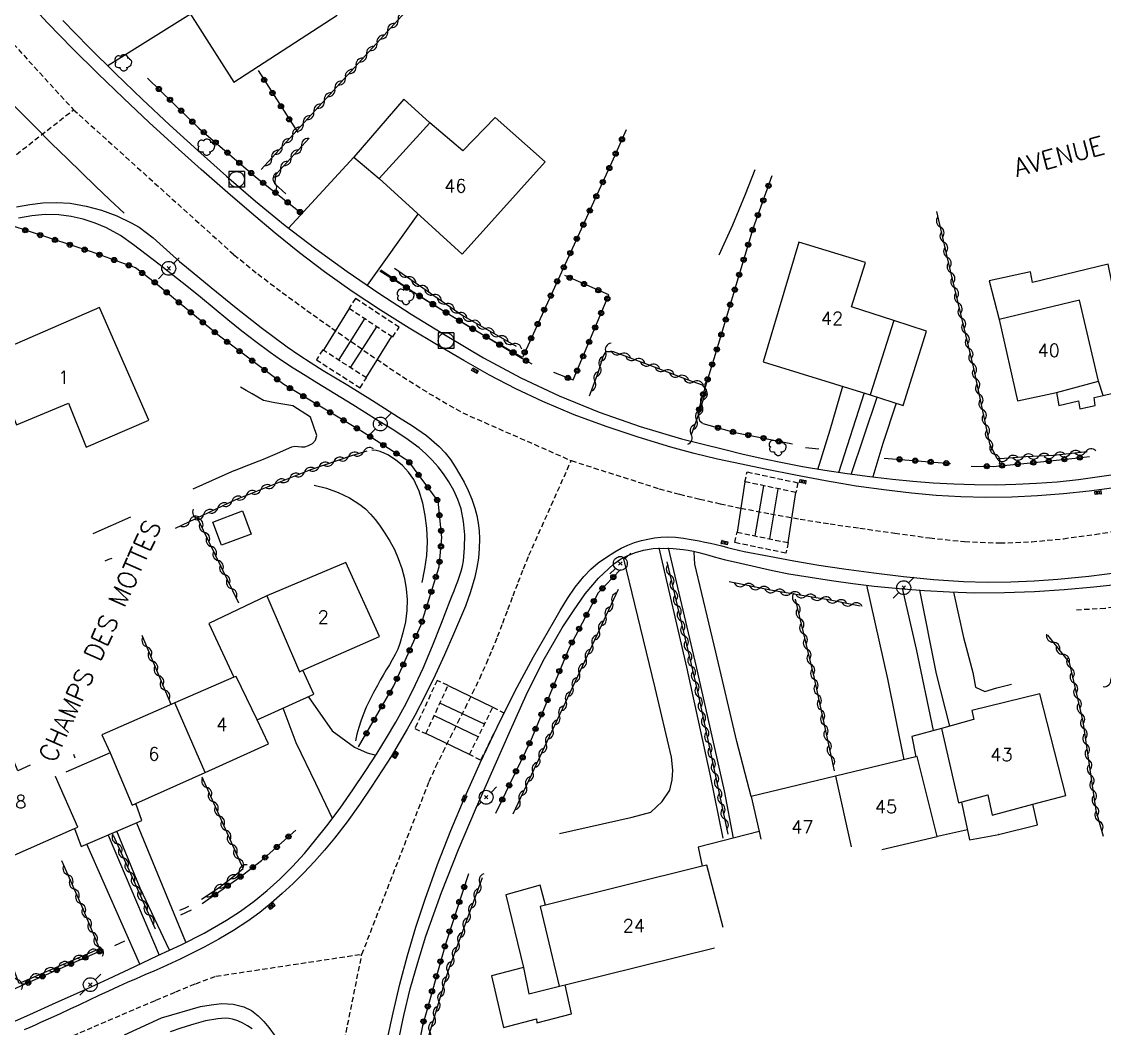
# Model space of a CAD drawing. Header units: millimetres. Extents: x 157000 to 158001, y 157000 to 158002.
# Drawn here: x 157446.1 to 157550.1, y 157728.3 to 157825 of the extents above; entities that cross this region are included whole.
import ezdxf
from ezdxf.enums import TextEntityAlignment as Align

# ---------------------------------------------------------------- set-up
doc = ezdxf.new("R2010")
doc.units = ezdxf.units.MM
doc.linetypes.add('DASHED', pattern=[0.75, 0.5, -0.25])
doc.layers.get('0').update_dxf_attribs({"linetype": 'CONTINUOUS'})
for name, color, linetype in [('W0001', 6, 'DASHED'), ('W0004', 5, 'CONTINUOUS'), ('W0014', 7, 'CONTINUOUS'), ('W0016', 2, 'CONTINUOUS'), ('W0017', 7, 'CONTINUOUS'), ('W0101', 7, 'CONTINUOUS'), ('W0104', 1, 'CONTINUOUS'), ('W0112', 1, 'DASHED'), ('W0211', 2, 'CONTINUOUS'), ('W0300', 7, 'CONTINUOUS'), ('W0310', 3, 'CONTINUOUS'), ('W0323', 7, 'CONTINUOUS'), ('W0401', 7, 'CONTINUOUS'), ('W0420', 7, 'CONTINUOUS'), ('W0473', 7, 'CONTINUOUS'), ('W0989', 7, 'CONTINUOUS'), ('W0991', 7, 'CONTINUOUS'), ('W1102', 7, 'CONTINUOUS')]:
    doc.layers.add(name, color=color, linetype=linetype)
doc.styles.get("Standard").update_dxf_attribs({"font": 'romans.shx', "width": 0.85})

# ---------------------------------------------------------------- blocks, each defined once
blk = doc.blocks.new('T300')
for p, q in [((-0.8, 0.51), (-0.86, 0.34)), ((-0.86, 0.34), (-0.86, 0.17)), ((-0.86, 0.17), (-0.74, 0.06)), ((-0.69, 0.63), (-0.8, 0.51)), ((-0.8, -0.06), (-0.74, 0.06)), ((-0.74, 0.06), (-0.69, 0.11)), ((-0.57, 0.69), (-0.69, 0.63)), ((-0.46, 0.69), (-0.57, 0.69)), ((-0.29, 0.63), (-0.46, 0.69)), ((-0.29, 0.63), (-0.17, 0.74)), ((-0.23, 0.57), (-0.29, 0.63)), ((-0.17, 0.74), (-0.06, 0.8)), ((-0.06, 0.8), (0.06, 0.8)), ((0.06, 0.8), (0.23, 0.74)), ((0.23, 0.74), (0.34, 0.63)), ((0.34, 0.63), (0.4, 0.51)), ((0.46, 0.46), (0.34, 0.46)), ((0.4, 0.51), (0.4, 0.46)), ((0.57, 0.4), (0.46, 0.46)), ((0.57, 0.4), (0.69, 0.29)), ((0.69, 0.29), (0.74, 0.17)), ((0.74, 0.06), (0.69, -0.17)), ((0.74, 0.17), (0.74, 0.06)), ((-0.8, -0.17), (-0.8, -0.06)), ((-0.8, -0.23), (-0.8, -0.17)), ((-0.74, -0.34), (-0.8, -0.23)), ((-0.69, -0.4), (-0.74, -0.34)), ((-0.51, -0.46), (-0.69, -0.4)), ((-0.4, -0.46), (-0.51, -0.46)), ((-0.4, -0.46), (-0.34, -0.46)), ((-0.34, -0.46), (-0.34, -0.4)), ((-0.34, -0.51), (-0.34, -0.46)), ((-0.29, -0.63), (-0.34, -0.51)), ((-0.17, -0.74), (-0.29, -0.63)), ((-0.06, -0.8), (-0.17, -0.74)), ((0.06, -0.8), (-0.06, -0.8)), ((0.17, -0.74), (0.06, -0.8)), ((0.23, -0.69), (0.17, -0.74)), ((0.29, -0.46), (0.23, -0.46)), ((0.29, -0.63), (0.23, -0.69)), ((0.46, -0.4), (0.29, -0.46)), ((0.34, -0.51), (0.29, -0.63)), ((0.34, -0.51), (0.34, -0.46)), ((0.57, -0.34), (0.46, -0.4)), ((0.63, -0.29), (0.57, -0.34)), ((0.69, -0.17), (0.63, -0.29))]:
    blk.add_line(p, q)
blk = doc.blocks.new('T473')
for p, q in [((-0.166667, 0.166667), (0.166667, -0.166667)), ((-0.166667, -0.166667), (0.166667, 0.166667)), ((0.500001, 0.500001), (1.000002, 1.000002)), ((-1.000002, -1.000002), (-0.500001, -0.500001))]:
    blk.add_line(p, q)
blk.add_ellipse((0, 0), major_axis=(0.471405, 0.471405), ratio=1, start_param=5.4977871438, end_param=11.780972451)
blk = doc.blocks.new('T401')
for p, q in [((-0.3, 0.3), (0, 0.3)), ((-0.3, -0.25), (-0.3, 0.3)), ((-0.3, 0.15), (0, 0.15)), ((-0.3, 0), (0, 0)), ((0, 0.3), (0, -0.25)), ((-0.3, -0.15), (0, -0.15)), ((-0.3, -0.25), (-0.3, -0.3)), ((-0.3, -0.3), (0, -0.3)), ((0, -0.3), (0, -0.25))]:
    blk.add_line(p, q)
blk = doc.blocks.new('T420')
for p, q in [((0.75, 0.75), (-0.75, 0.75)), ((-0.75, 0.75), (-0.75, -0.75)), ((0.75, 0.75), (0.75, -0.75)), ((0.75, -0.75), (-0.75, -0.75))]:
    blk.add_line(p, q)
blk.add_ellipse((0, 0), major_axis=(-0.53, 0.53), ratio=1, start_param=3.926991, end_param=10.210176)
blk = doc.blocks.new('t310o')
at = {"color": 0, "linetype": 'Continuous'}
for centre, start, end in [((-0.5, 0.38), 216.8699, 323.1304), ((0.5, -0.37), 36.8699, 143.1303)]:
    blk.add_arc(centre, 0.625, start, end, dxfattribs=at)
blk = doc.blocks.new('t323o')
at = {"color": 0, "linetype": 'Continuous'}
for radius in [0.25, 0.15]:
    blk.add_circle((0, 0), radius, dxfattribs=at)

msp = doc.modelspace()

# ---------------------------------------------------------------- linework, layer by layer
at = {"layer": 'W0001'}
for points in [[(157415.41, 157868.52), (157419.67, 157860.02), (157420.79, 157857.76), (157421.88, 157855.49), (157423.01, 157853.24), (157424.21, 157851.02), (157425.51, 157848.83), (157426.89, 157846.69), (157428.3, 157844.57), (157429.73, 157842.46), (157431.31, 157840.15), (157432.9, 157837.85), (157434.54, 157835.58), (157436.23, 157833.35), (157437.69, 157831.53), (157439.2, 157829.74), (157440.73, 157827.97), (157442.25, 157826.2), (157451.08, 157816.54)], [(157443.83, 157810.86), (157451.08, 157816.54)], [(157451.08, 157816.54), (157466.49, 157802.61), (157468.78, 157800.77), (157471.12, 157798.99), (157473.49, 157797.26), (157475.89, 157795.56), (157478.96, 157793.42), (157482.05, 157791.31), (157485.21, 157789.29), (157488.46, 157787.42), (157498.88, 157782.83)], [(157478.78, 157735.41), (157485.23, 157752), (157485.89, 157753.43), (157486.58, 157754.85), (157487.28, 157756.26), (157488, 157757.67), (157488.71, 157759.07), (157489.41, 157760.49), (157490.09, 157761.91), (157490.74, 157763.35), (157491.29, 157764.64), (157491.81, 157765.93), (157492.31, 157767.23), (157492.8, 157768.54), (157493.29, 157769.84), (157493.79, 157771.15), (157494.29, 157772.45), (157494.82, 157773.74), (157498.88, 157782.83)], [(157498.88, 157782.83), (157507.33, 157780.13), (157509.27, 157779.61), (157511.23, 157779.13), (157513.19, 157778.68), (157515.15, 157778.27), (157518, 157777.72), (157520.86, 157777.21), (157523.73, 157776.75), (157526.6, 157776.34), (157529.94, 157775.87), (157533.29, 157775.4), (157536.66, 157775.05), (157540.05, 157774.92), (157543.1, 157775.03), (157546.15, 157775.33), (157549.17, 157775.74), (157552.18, 157776.23)], [(157444.65, 157724.79), (157446.37, 157725.54), (157447.71, 157726.12), (157449.05, 157726.7), (157450.39, 157727.29), (157451.73, 157727.88), (157453.06, 157728.46), (157454.41, 157729.04), (157455.75, 157729.62), (157457.1, 157730.19), (157459, 157730.99), (157460.9, 157731.8), (157462.82, 157732.58), (157464.76, 157733.3), (157478.78, 157735.41)], [(157475.92, 157721.28), (157478.78, 157735.41)]]:
    msp.add_lwpolyline(points, dxfattribs=at)
at = {"layer": 'W0004'}
msp.add_lwpolyline([(157455.93, 157806.62), (157454.56, 157807.9), (157453.19, 157809.19), (157451.84, 157810.5), (157450.49, 157811.81), (157448.97, 157813.31), (157447.45, 157814.82), (157445.95, 157816.34), (157444.46, 157817.88), (157443.42, 157818.98), (157442.39, 157820.1), (157441.37, 157821.22), (157440.35, 157822.35), (157440, 157822.75), (157439.64, 157823.16), (157439.29, 157823.58), (157438.94, 157823.99)], dxfattribs=at)
at = {"layer": 'W0014'}
for points in [[(157550.8, 157780.18), (157548.62, 157779.9), (157546.15, 157779.64), (157543.67, 157779.44), (157541.18, 157779.32), (157538.7, 157779.28), (157536.3, 157779.34), (157533.92, 157779.49), (157531.54, 157779.71), (157529.17, 157779.98), (157526.23, 157780.39), (157523.31, 157780.88), (157520.4, 157781.43), (157517.5, 157782.01), (157515.22, 157782.48), (157512.94, 157782.98), (157510.68, 157783.52), (157508.43, 157784.13), (157505.31, 157785.08), (157502.22, 157786.11), (157499.16, 157787.24), (157496.15, 157788.5), (157493.57, 157789.72), (157491.04, 157791.05), (157488.55, 157792.45), (157486.09, 157793.89), (157483.3, 157795.57), (157480.55, 157797.3), (157477.84, 157799.09), (157475.19, 157800.96), (157472.79, 157802.78), (157470.46, 157804.67), (157468.17, 157806.61), (157465.89, 157808.57), (157463.34, 157810.79), (157460.83, 157813.04), (157458.34, 157815.32), (157455.89, 157817.64), (157453.43, 157820.02), (157450.98, 157822.43), (157448.59, 157824.89), (157446.27, 157827.42)], [(157450.06, 157825.13), (157452.55, 157822.55), (157455.1, 157820.02), (157457.69, 157817.54), (157460.31, 157815.09), (157463.02, 157812.61), (157465.76, 157810.15), (157468.55, 157807.75), (157471.42, 157805.43), (157474.35, 157803.18), (157477.35, 157801.01), (157480.4, 157798.92), (157483.5, 157796.91), (157486.96, 157794.78), (157490.46, 157792.72), (157494.04, 157790.78), (157497.72, 157789.05), (157501.57, 157787.49), (157505.49, 157786.11), (157509.48, 157784.92), (157513.51, 157783.92)], [(157445.59, 157807.21), (157446.87, 157807.44), (157448.15, 157807.59), (157449.45, 157807.63), (157450.75, 157807.55), (157452.28, 157807.29), (157453.78, 157806.89), (157455.23, 157806.36), (157456.63, 157805.69), (157457.37, 157805.25), (157458.07, 157804.76), (157458.74, 157804.22), (157459.38, 157803.66), (157460.01, 157803.09), (157460.64, 157802.52), (157461.27, 157801.95), (157461.92, 157801.41), (157464.31, 157799.47), (157466.7, 157797.52), (157469.11, 157795.61), (157471.59, 157793.77), (157472.73, 157792.99), (157473.89, 157792.24), (157475.06, 157791.5), (157476.24, 157790.78), (157477.43, 157790.07), (157478.61, 157789.35), (157479.78, 157788.62), (157480.94, 157787.86), (157482.28, 157787.01), (157483.64, 157786.16), (157484.97, 157785.24), (157486.19, 157784.2), (157486.76, 157783.59), (157487.27, 157782.93), (157487.73, 157782.24), (157488.16, 157781.53), (157488.59, 157780.75), (157488.98, 157779.95), (157489.32, 157779.12), (157489.61, 157778.27), (157489.8, 157777.55), (157489.94, 157776.81), (157490.03, 157776.07), (157490.07, 157775.32), (157490.05, 157774.39), (157489.96, 157773.47), (157489.82, 157772.56), (157489.62, 157771.65), (157489.21, 157770.24), (157488.71, 157768.86), (157488.15, 157767.5), (157487.57, 157766.15), (157486.71, 157764.17), (157485.8, 157762.21), (157484.85, 157760.27), (157483.85, 157758.35), (157483.12, 157757.02), (157482.36, 157755.72), (157481.57, 157754.42), (157480.76, 157753.14), (157479.66, 157751.46), (157478.53, 157749.79), (157477.36, 157748.14), (157476.13, 157746.55), (157475.19, 157745.41), (157474.22, 157744.31), (157473.2, 157743.24), (157472.16, 157742.2), (157471.13, 157741.24), (157470.07, 157740.3), (157468.97, 157739.41), (157467.83, 157738.57), (157466.46, 157737.68), (157465.05, 157736.87), (157463.62, 157736.1), (157462.17, 157735.36), (157461.33, 157734.95), (157460.49, 157734.55), (157459.65, 157734.17), (157458.79, 157733.79), (157457.94, 157733.42), (157457.09, 157733.05), (157456.24, 157732.68), (157455.39, 157732.3), (157454.45, 157731.87), (157453.52, 157731.43), (157452.59, 157731), (157451.66, 157730.56), (157450.73, 157730.12), (157449.8, 157729.69), (157448.86, 157729.26), (157447.92, 157728.84), (157447.4, 157728.6), (157446.88, 157728.38), (157446.35, 157728.15)], [(157444.06, 157728.36), (157446.87, 157729.63), (157449.4, 157730.76), (157451.93, 157731.9), (157454.45, 157733.05), (157456.96, 157734.23), (157459.19, 157735.28), (157461.42, 157736.32), (157463.63, 157737.43), (157465.76, 157738.67), (157467.12, 157739.56), (157468.43, 157740.52), (157469.69, 157741.54), (157470.9, 157742.61), (157472.12, 157743.83), (157473.26, 157745.1), (157474.36, 157746.42), (157475.42, 157747.76), (157476.7, 157749.45), (157477.92, 157751.19), (157479.1, 157752.95), (157480.25, 157754.74), (157481.15, 157756.21), (157482.03, 157757.71), (157482.87, 157759.22), (157483.66, 157760.77), (157484.65, 157762.89), (157485.57, 157765.04), (157486.43, 157767.21), (157487.26, 157769.39), (157487.44, 157769.86), (157487.63, 157770.32), (157487.81, 157770.78), (157487.99, 157771.25), (157488.16, 157771.72), (157488.31, 157772.2), (157488.43, 157772.69), (157488.52, 157773.19), (157488.64, 157774.44), (157488.65, 157775.71), (157488.54, 157776.97), (157488.3, 157778.21), (157488, 157779.11), (157487.6, 157779.97), (157487.13, 157780.78), (157486.61, 157781.56), (157486.09, 157782.24), (157485.52, 157782.88), (157484.9, 157783.48), (157484.26, 157784.05), (157483.01, 157785), (157481.69, 157785.85), (157480.35, 157786.66), (157479.02, 157787.48), (157477.89, 157788.2), (157476.75, 157788.91), (157475.61, 157789.61), (157474.46, 157790.3), (157473.32, 157791.01), (157472.19, 157791.72), (157471.06, 157792.46), (157469.96, 157793.23), (157468.58, 157794.23), (157467.23, 157795.28), (157465.9, 157796.35), (157464.59, 157797.43), (157463.28, 157798.52), (157461.96, 157799.6), (157460.62, 157800.66), (157459.27, 157801.7), (157458.06, 157802.62), (157456.85, 157803.57), (157455.59, 157804.46), (157454.24, 157805.2), (157453.15, 157805.66), (157452.02, 157806.03), (157450.85, 157806.3), (157449.67, 157806.45), (157448.37, 157806.47), (157447.07, 157806.35), (157445.79, 157806.14)], [(157513.51, 157783.92), (157515.39, 157783.46), (157517.28, 157783.04), (157519.18, 157782.64), (157521.08, 157782.28), (157523.23, 157781.92), (157525.39, 157781.59), (157527.56, 157781.3), (157529.73, 157781.05), (157531.69, 157780.86), (157533.65, 157780.7), (157535.62, 157780.59), (157537.59, 157780.53), (157539.58, 157780.52), (157541.57, 157780.56), (157543.56, 157780.66), (157545.55, 157780.8), (157547.59, 157781.02), (157549.62, 157781.29), (157551.65, 157781.6)], [(157481.23, 157727.3), (157481.77, 157729.78), (157482.43, 157732.54), (157483.16, 157735.28), (157483.97, 157738), (157484.85, 157740.7), (157486.04, 157744.02), (157487.32, 157747.31), (157488.68, 157750.57), (157490.12, 157753.79), (157491.76, 157757.23), (157493.47, 157760.64), (157495.27, 157763.99), (157497.17, 157767.3), (157497.83, 157768.44), (157498.51, 157769.58), (157499.25, 157770.68), (157500.09, 157771.71), (157500.76, 157772.39), (157501.48, 157773.01), (157502.25, 157773.57), (157503.05, 157774.08), (157503.66, 157774.42), (157504.3, 157774.71), (157504.95, 157774.95), (157505.62, 157775.16), (157506.23, 157775.3), (157506.86, 157775.41), (157507.49, 157775.48), (157508.12, 157775.5), (157508.89, 157775.47), (157509.65, 157775.38), (157510.41, 157775.25), (157511.16, 157775.12), (157511.71, 157775.01), (157512.25, 157774.89), (157512.79, 157774.77), (157513.33, 157774.63), (157513.87, 157774.49), (157514.41, 157774.36), (157514.95, 157774.23), (157515.49, 157774.11), (157517.88, 157773.64), (157520.27, 157773.2), (157522.67, 157772.79), (157525.07, 157772.43), (157527.93, 157772.04), (157530.79, 157771.69), (157533.66, 157771.41), (157536.55, 157771.23), (157538.81, 157771.17), (157541.08, 157771.19), (157543.34, 157771.28), (157545.6, 157771.44), (157548.6, 157771.74), (157551.59, 157772.12)], [(157482.27, 157726.94), (157482.79, 157729.53), (157483.42, 157732.09), (157484.14, 157734.63), (157484.93, 157737.15), (157486.41, 157741.34), (157488.05, 157745.47), (157489.79, 157749.55), (157491.58, 157753.61), (157493.06, 157756.95), (157494.55, 157760.29), (157496.17, 157763.59), (157498.01, 157766.76), (157499.08, 157768.41), (157500.22, 157770.02), (157501.5, 157771.55), (157502.97, 157772.9), (157503.62, 157773.35), (157504.32, 157773.72), (157505.06, 157774.02), (157505.82, 157774.23), (157506.76, 157774.39), (157507.72, 157774.43), (157508.67, 157774.39), (157509.62, 157774.3), (157510.12, 157774.23), (157510.62, 157774.13), (157511.12, 157774.01), (157511.61, 157773.88), (157512.1, 157773.74), (157512.59, 157773.6), (157513.08, 157773.46), (157513.57, 157773.34), (157515.12, 157772.98), (157516.66, 157772.62), (157518.21, 157772.28), (157519.77, 157771.97), (157521.81, 157771.62), (157523.86, 157771.3), (157525.91, 157771.01), (157527.97, 157770.77), (157530.38, 157770.54), (157532.79, 157770.34), (157535.21, 157770.21), (157537.63, 157770.14), (157540.5, 157770.17), (157543.36, 157770.27), (157546.23, 157770.46), (157549.08, 157770.71), (157551.17, 157770.94)], [(157455.97, 157727.68), (157459.53, 157729.29), (157463.27, 157730.39), (157464.29, 157730.56), (157465.34, 157730.66), (157466.41, 157730.6), (157467.45, 157730.34), (157468.17, 157729.99), (157468.8, 157729.5), (157469.35, 157728.94), (157469.85, 157728.36), (157470.45, 157727.55)], [(157468.23, 157728.23), (157467.8, 157728.53), (157467.34, 157728.8), (157466.86, 157729.02), (157466.36, 157729.18), (157466.01, 157729.24), (157465.65, 157729.26), (157465.3, 157729.25), (157464.95, 157729.21), (157463.77, 157729.01), (157462.62, 157728.69), (157461.49, 157728.33), (157460.37, 157727.94)]]:
    msp.add_lwpolyline(points, dxfattribs=at)
at = {"layer": 'W0016'}
for points in [[(157477.54, 157797.43), (157475.12, 157793.52)], [(157476.6, 157792.54), (157479.08, 157796.53)], [(157480.22, 157795.74), (157477.67, 157791.81)], [(157479.23, 157790.85), (157481.63, 157794.72)], [(157515.56, 157780.8), (157514.8, 157775.96)], [(157516.55, 157775.6), (157517.38, 157780.42)], [(157518.73, 157780.13), (157517.92, 157775.32)], [(157519.71, 157774.95), (157520.46, 157779.77)], [(157487.05, 157761.23), (157491.35, 157759.13)], [(157490.55, 157757.52), (157486.27, 157759.53)], [(157485.71, 157758.33), (157489.96, 157756.31)], [(157489.11, 157754.59), (157484.92, 157756.6)]]:
    msp.add_lwpolyline(points, dxfattribs=at)
at = {"layer": 'W0017'}
for points in [[(157462.32, 157825.73), (157454.38, 157820.76)], [(157478.01, 157811.97), (157471.74, 157805.17)], [(157484.16, 157806.52), (157479.28, 157799.69)], [(157522.55, 157781.99), (157523.76, 157785.8), (157524.96, 157789.97)], [(157527.01, 157789.34), (157524.54, 157781.67)], [(157525.76, 157781.51), (157528.26, 157788.94)], [(157530.08, 157788.35), (157528.81, 157784.48), (157527.83, 157781.26)], [(157507.29, 157774.45), (157509.95, 157762.99), (157512.18, 157752.72), (157513.44, 157746.57)], [(157508.2, 157774.46), (157510.89, 157763.03), (157513.58, 157751.12), (157514.42, 157746.55)], [(157516.16, 157750.55), (157514.79, 157755.86), (157512.78, 157764.43), (157510.75, 157772.89), (157510.69, 157774.04)], [(157497.74, 157747.02), (157504.73, 157748.57), (157506.53, 157749.06), (157507.62, 157750.07), (157508.34, 157751.17), (157508.57, 157752.15), (157508.65, 157753.08), (157508.5, 157754.34), (157506.93, 157761), (157504.98, 157769.03), (157503.94, 157773.4)], [(157530.86, 157754.09), (157529.27, 157761.86), (157527.28, 157770.85)], [(157530.66, 157770.57), (157532, 157764.72), (157533.64, 157756.89)], [(157532.32, 157770.37), (157533.93, 157762.36), (157535.21, 157757.32)], [(157535.58, 157770.2), (157536.54, 157765.83), (157537.43, 157762.46), (157537.71, 157761.08), (157538.61, 157760.66), (157539.74, 157761.01), (157541.15, 157761.34)], [(157473.62, 157760.16), (157475.92, 157756.86), (157478.06, 157755.31), (157479.27, 157754.75), (157480.11, 157754.53)], [(157475.94, 157748.45), (157474.36, 157751.82), (157472.47, 157755.73), (157471.21, 157759.06)], [(157457.13, 157748.04), (157461.85, 157736.6)], [(157460.29, 157735.81), (157457.49, 157741.76), (157455.24, 157747.22)], [(157457.44, 157734.45), (157452.36, 157745.99)], [(157454.4, 157746.86), (157459.29, 157735.33)]]:
    msp.add_lwpolyline(points, dxfattribs=at)
at = {"layer": 'W0101'}
for points in [[(157460.61, 157828.42), (157466.47, 157819.2), (157476.4, 157825.62), (157472.91, 157830.87), (157468.89, 157829.01), (157466.7, 157832.23), (157466.7, 157832.23)], [(157480.42, 157809.92), (157488.41, 157802.66), (157496.36, 157811.54), (157491.58, 157815.8), (157488.47, 157812.58), (157485.31, 157815.27)], [(157480.42, 157809.92), (157485.31, 157815.27)], [(157529.85, 157796.3), (157525.78, 157797.62), (157527.14, 157801.87), (157520.75, 157803.81), (157517.3, 157792.33)], [(157545.49, 157789.39), (157549.51, 157790.46), (157547.7, 157798.25), (157539.97, 157796.38), (157539.97, 157796.38), (157539.97, 157796.38), (157541.75, 157788.59), (157545.49, 157789.39), (157545.48, 157789.39)], [(157529.85, 157796.3), (157527.58, 157789.16)], [(157517.3, 157792.33), (157527.58, 157789.16), (157527.57, 157789.16)], [(157463.71, 157752.88), (157469.79, 157755.61), (157468.72, 157757.92), (157466.71, 157762.09), (157466.48, 157762.04), (157460.82, 157759.56)], [(157460.82, 157759.56), (157453.8, 157756.5), (157454.61, 157754.77), (157454.59, 157754.77), (157454.61, 157754.77), (157456.71, 157749.74), (157457.05, 157749.89), (157463.71, 157752.88)], [(157446.92, 157753.58), (157445.73, 157753.02), (157444.61, 157755.79), (157439.94, 157753.78), (157441.24, 157751), (157441.23, 157751.01), (157443.98, 157744.33), (157451.17, 157747.49), (157451.51, 157747.63), (157449.35, 157752.47)], [(157528.72, 157745.46), (157534.03, 157746.73), (157532.11, 157754.39), (157524.25, 157752.5)], [(157449.34, 157752.46), (157449.35, 157752.47), (157449.34, 157752.49)], [(157524.25, 157752.5), (157516.16, 157750.55), (157516.92, 157747.19), (157517.1, 157746.46)], [(157513.48, 157737.98), (157511.91, 157743.96), (157511.46, 157743.88), (157496.41, 157740.13), (157496.4, 157740.13)], [(157496.41, 157740.13), (157495.9, 157740), (157497.71, 157732.33), (157498.28, 157732.48), (157512.64, 157736.02)]]:
    msp.add_lwpolyline(points, dxfattribs=at)
for points in [[(157453.57, 157797.55), (157442.9, 157792.91), (157445.62, 157786.27), (157450.59, 157788.35), (157452.3, 157784.13), (157458.31, 157786.72)], [(157469.65, 157769.84), (157472.77, 157762.55), (157473.09, 157762.69), (157480.46, 157765.94), (157477.23, 157773.05)], [(157543.88, 157760.41), (157537.36, 157758.83), (157537.53, 157757.96), (157537.52, 157757.96), (157534.45, 157757.11), (157536.07, 157749.94), (157538.89, 157750.71), (157539.3, 157748.77), (157543.22, 157749.82), (157546.37, 157750.65), (157544.59, 157757.66)]]:
    msp.add_lwpolyline(points, close=True, dxfattribs=at)
at = {"layer": 'W0104'}
for points in [[(157485.31, 157815.27), (157482.8, 157817.56), (157478, 157811.98)], [(157478, 157811.98), (157480.42, 157809.92)], [(157545.48, 157789.39), (157545.71, 157788.14), (157547.59, 157788.56), (157547.72, 157787.82), (157549.2, 157788.14), (157549.11, 157788.89), (157549.95, 157789.09), (157552.86, 157789.79), (157550.44, 157801.71), (157543.17, 157799.94), (157542.98, 157800.98), (157539, 157800.11), (157539.97, 157796.38)], [(157527.57, 157789.16), (157530.75, 157788.13), (157532.99, 157795.28), (157529.85, 157796.3)], [(157549.95, 157789.09), (157549.51, 157790.46)], [(157469.65, 157769.84), (157464.09, 157767.19), (157466.48, 157762.04), (157466.48, 157762.04)], [(157474.15, 157760.4), (157473.09, 157762.69)], [(157468.72, 157757.92), (157474.15, 157760.4)], [(157534.45, 157757.11), (157531.58, 157756.33), (157531.98, 157754.36)], [(157454.59, 157754.77), (157450.34, 157752.9)], [(157449.37, 157752.48), (157449.34, 157752.46)], [(157451.17, 157747.49), (157451.83, 157745.76), (157457.64, 157748.25), (157457.05, 157749.89)], [(157536.07, 157749.94), (157536.36, 157750.01), (157537.13, 157746.4), (157539.95, 157746.92), (157539.91, 157746.9), (157543.65, 157747.84), (157543.22, 157749.82)], [(157516.92, 157747.19), (157511.08, 157745.7), (157511.46, 157743.88)], [(157534.05, 157746.74), (157536.92, 157747.38)], [(157496.4, 157740.13), (157495.89, 157742.05), (157492.59, 157741.13), (157494.29, 157734.15), (157491.21, 157733.33), (157492.36, 157728.37), (157495.55, 157729.21), (157495.59, 157728.82), (157498.9, 157729.69), (157498.28, 157732.48)], [(157494.29, 157734.15), (157494.8, 157731.62), (157497.76, 157732.34)]]:
    msp.add_lwpolyline(points, dxfattribs=at)
msp.add_lwpolyline([(157464.47, 157776.93), (157467.3, 157778), (157468.14, 157775.78), (157465.3, 157774.71)], close=True, dxfattribs=at)
at = {"layer": 'W0112'}
for points in [[(157477.54, 157797.48), (157481.73, 157794.71), (157482.35, 157795.64), (157478.15, 157798.41)], [(157474.4, 157792.52), (157478.6, 157789.83), (157479.21, 157790.78), (157475.02, 157793.47)], [(157515.76, 157781.74), (157520.65, 157780.71), (157520.46, 157779.77), (157515.56, 157780.8)], [(157519.5, 157773.94), (157514.6, 157774.95), (157514.8, 157775.96), (157519.71, 157774.95)], [(157486, 157761.71), (157483.86, 157757.09), (157484.92, 157756.6), (157487.05, 157761.23)], [(157489.11, 157754.59), (157491.35, 157759.13), (157492.42, 157758.6), (157490.18, 157754.06)]]:
    msp.add_lwpolyline(points, close=True, dxfattribs=at)
msp.add_lwpolyline([(157587.12, 157766.07), (157589.35, 157767.81), (157590.34, 157769.6), (157590.75, 157771.98), (157590.43, 157773.9), (157589.62, 157775.39), (157587.72, 157777.1), (157585.2, 157778.09), (157582.62, 157777.68), (157580.26, 157776.73), (157567.63, 157772.66), (157557.62, 157769.89), (157550.14, 157768.62), (157547.4, 157768.48)], dxfattribs=at)
at = {"layer": 'W0211'}
msp.add_lwpolyline([(157474.2, 157780.47), (157475.37, 157780.18), (157476.5, 157779.78), (157477.57, 157779.26), (157478.59, 157778.62), (157479.13, 157778.19), (157479.61, 157777.7), (157480.05, 157777.17), (157480.47, 157776.62), (157480.99, 157775.87), (157481.47, 157775.09), (157481.91, 157774.28), (157482.27, 157773.43), (157482.6, 157772.48), (157482.86, 157771.51), (157483.04, 157770.51), (157483.12, 157769.5), (157483.09, 157768.42), (157482.95, 157767.35), (157482.72, 157766.29), (157482.41, 157765.26), (157482.21, 157764.72), (157481.96, 157764.2), (157481.69, 157763.7), (157481.41, 157763.2), (157481.11, 157762.72), (157480.81, 157762.23), (157480.53, 157761.74), (157480.26, 157761.23), (157479.9, 157760.54), (157479.54, 157759.84), (157479.19, 157759.14), (157478.89, 157758.42), (157478.66, 157757.8), (157478.47, 157757.18), (157478.3, 157756.55), (157478.16, 157755.92)], dxfattribs=at)
at = {"layer": 'W0300'}
for points in [[(157516.5, 157810.76), (157515.59, 157808.39), (157514.36, 157805.46), (157513.05, 157802.58)], [(157466.54, 157781.87), (157467.93, 157782.42), (157469.31, 157782.98), (157470.68, 157783.55), (157472.05, 157784.14), (157472.35, 157784.21), (157472.67, 157784.2), (157472.98, 157784.16), (157473.28, 157784.17), (157473.66, 157784.28), (157474.02, 157784.47), (157474.31, 157784.8), (157474.45, 157785.23), (157473.83, 157787.01), (157472.13, 157788.08), (157470.41, 157788.37), (157469.33, 157788.6), (157468.78, 157788.93), (157468.23, 157789.25), (157467.67, 157789.57), (157467.11, 157789.88)], [(157484.55, 157771.13), (157484.83, 157772.42), (157485, 157773.72), (157485.06, 157775.04), (157485, 157776.35), (157484.86, 157777.55), (157484.64, 157778.74), (157484.28, 157779.91), (157483.75, 157781.02), (157483.25, 157781.73), (157482.66, 157782.36), (157482, 157782.91), (157481.28, 157783.38), (157480.92, 157783.56), (157480.54, 157783.7), (157480.15, 157783.79), (157479.74, 157783.83)], [(157466.54, 157781.87), (157462.55, 157780.09)], [(157456.55, 157777.41), (157452.93, 157775.8)]]:
    msp.add_lwpolyline(points, dxfattribs=at)
at = {"layer": 'W0310'}
for points in [[(157484.75, 157827.89), (157482.93, 157825.93), (157469.1, 157810.8)], [(157471.47, 157808.46), (157470.41, 157809.42), (157470.55, 157810.36), (157473.7, 157813.82)], [(157548.44, 157783.68), (157545.2, 157783.33), (157542.52, 157783.2), (157540.48, 157783.02), (157539.77, 157783.01), (157539.09, 157784.44), (157537.51, 157791.85), (157535.31, 157801.08), (157533.98, 157806.75)], [(157481.91, 157801.33), (157488.42, 157796.79), (157493.6, 157793.83)], [(157500.62, 157789.05), (157501.45, 157791.25), (157501.95, 157792.83), (157502.24, 157793.31), (157502.92, 157793.33), (157506.44, 157792.01), (157510, 157790.63), (157511.46, 157790.11), (157511.83, 157789.64), (157511.37, 157788.09), (157511, 157787.02), (157510.38, 157785.3)], [(157460.87, 157776.35), (157466.67, 157779.11), (157473.86, 157781.97), (157477.89, 157783.35), (157479.27, 157783.78)], [(157462.97, 157777.35), (157466.91, 157769.17)], [(157454.11, 157773.2), (157454.48, 157773.36), (157454.78, 157773.46)], [(157508.07, 157773.1), (157510.97, 157760.82), (157513.91, 157746.94)], [(157526.62, 157768.86), (157523.59, 157769.46), (157520.46, 157769.98), (157518.02, 157770.38), (157514.05, 157771.18)], [(157503.38, 157770.45), (157499.03, 157761.13), (157493.27, 157748.86)], [(157520.39, 157769.52), (157522.16, 157762.07), (157524.13, 157753.02)], [(157460.45, 157759.4), (157457.67, 157766.03)], [(157544.6, 157766.06), (157546.71, 157763.43), (157548, 157757.76), (157549.27, 157749.23), (157549.95, 157746.76)], [(157449.94, 157744.4), (157451.88, 157740.01), (157453.58, 157735.92), (157445.86, 157732.61), (157443.51, 157738.6), (157441.32, 157743.39), (157436.72, 157754.14), (157436.53, 157754.55)], [(157451.25, 157754.25), (157451.1, 157754.59)], [(157463.36, 157740.69), (157465.07, 157741.82), (157466.76, 157743.14), (157467.36, 157743.65), (157463.43, 157752.43)], [(157458.94, 157737.81), (157456.86, 157742.49), (157454.91, 157746.83)], [(157490.33, 157742.75), (157487.03, 157733.75), (157484.42, 157725.08), (157483.78, 157719.4), (157483.2, 157714.62), (157483.25, 157712.02), (157483.42, 157710.19)], [(157461.28, 157739.64), (157461.83, 157739.87), (157462.15, 157740.02)]]:
    msp.add_lwpolyline(points, dxfattribs=at)
at = {"layer": 'W0323'}
for points in [[(157468.82, 157820.31), (157472.61, 157814.35)], [(157458.2, 157819.59), (157463.12, 157814.78), (157468.57, 157810.09), (157473.02, 157806.56)], [(157504.14, 157814.61), (157502.92, 157811.79), (157494.19, 157792.75), (157489.43, 157795.47), (157484.29, 157798.63), (157480.59, 157801.13)], [(157511.5, 157786.41), (157511.22, 157786.63), (157511.08, 157787.43), (157511.41, 157788.77), (157512.95, 157793.81), (157516.34, 157805.13), (157518.19, 157810.23)], [(157478.46, 157755.33), (157481.84, 157761.2), (157484.42, 157766.99), (157486.19, 157772.63), (157486.45, 157775.43), (157486.09, 157778.93), (157483.27, 157782.75), (157478.68, 157785.69), (157471.29, 157790.14), (157465.1, 157794.79), (157458.84, 157799.99), (157457.03, 157801.36), (157452.81, 157802.88), (157445, 157805.45), (157444.84, 157805.52), (157444.64, 157805.52)], [(157480.49, 157801.08), (157487.04, 157796.95), (157494.14, 157792.66), (157495.11, 157792.13)], [(157497.17, 157791.33), (157499.07, 157790.59), (157502.49, 157798.75), (157498.26, 157800.61)], [(157511.53, 157786.4), (157514.63, 157785.53), (157520.14, 157784.43)], [(157521.36, 157784.1), (157522.67, 157783.95)], [(157528.92, 157783.08), (157535.29, 157782.55)], [(157537.28, 157782.3), (157539.4, 157782.28), (157543.66, 157782.68), (157547.57, 157783.11), (157548.66, 157783.24)], [(157503.62, 157772.36), (157501.46, 157770.12), (157498.67, 157764.86), (157494.96, 157755.87), (157491.61, 157748.92)], [(157463.44, 157740.27), (157467.06, 157742.82), (157469.14, 157744.4), (157472.42, 157747.34)], [(157489.02, 157743.14), (157486.79, 157736.39), (157484.58, 157728.52), (157483.22, 157721.71), (157482.77, 157715.02), (157482.95, 157709.62)], [(157461.38, 157739.2), (157462.41, 157739.69)], [(157455.05, 157736.25), (157456.02, 157736.68)], [(157442.63, 157730.82), (157446.67, 157732.65), (157453.96, 157735.86)]]:
    msp.add_lwpolyline(points, dxfattribs=at)
at = {"layer": 'W1102'}
for points in [[(157463.71, 157752.88), (157460.82, 157759.56)], [(157524.25, 157752.5), (157525.75, 157745.72)]]:
    msp.add_lwpolyline(points, dxfattribs=at)

# ---------------------------------------------------------------- block references
at = {"layer": 'W0300'}
for p in [(157455.9, 157821.04), (157463.87, 157812.94), (157483.02, 157798.61), (157518.76, 157784.09)]:
    msp.add_blockref('T300', p, dxfattribs=at)
at = {"layer": 'W0310'}
for p, rotation in [((157482.25, 157825.19), 227.5568730147864), ((157481.24, 157824.09), 227.5568730147864), ((157480.23, 157822.98), 227.5568730147864), ((157479.22, 157821.87), 227.5568730147864), ((157478.21, 157820.76), 227.5568730147864), ((157477.19, 157819.66), 227.5568730147864), ((157476.18, 157818.55), 227.5568730147864), ((157475.17, 157817.44), 227.5568730147864), ((157474.16, 157816.34), 227.5568730147864), ((157473.14, 157815.23), 227.5568730147864), ((157472.13, 157814.12), 227.5568730147864), ((157471.12, 157813.02), 227.5568730147864), ((157472.99, 157813.04), 47.76910096325121), ((157470.11, 157811.91), 227.5568730147864), ((157471.98, 157811.93), 47.76910096325121), ((157470.97, 157810.82), 47.76910096325121), ((157470.42, 157809.49), 81.45131359218331), ((157534.32, 157805.29), 103.1971157160831), ((157534.67, 157803.83), 103.1971157160831), ((157535.01, 157802.36), 103.1971157160831), ((157483.14, 157800.47), 325.1043894560102), ((157535.35, 157800.9), 103.4126286119199), ((157484.37, 157799.62), 325.1043894560102), ((157535.7, 157799.45), 103.4126286119199), ((157485.6, 157798.76), 325.1043894560102), ((157536.05, 157797.99), 103.4126286119199), ((157486.83, 157797.9), 325.1043894560102), ((157488.06, 157797.04), 325.1043894560102), ((157489.34, 157796.26), 330.2324782738187), ((157536.4, 157796.53), 103.4126286119199), ((157490.65, 157795.52), 330.2324782738187), ((157536.74, 157795.07), 103.4126286119199), ((157491.95, 157794.78), 330.2324782738187), ((157493.25, 157794.03), 330.2324782738187), ((157502.2, 157793.25), 59.12318692101793), ((157537.09, 157793.61), 103.4126286119199), ((157501.64, 157791.87), 72.45184413526015), ((157503.62, 157793.07), 339.4028799836722), ((157505.02, 157792.54), 339.4028799836722), ((157537.44, 157792.15), 103.4126286119199), ((157506.43, 157792.01), 339.4028799836722), ((157507.83, 157791.47), 338.8247641732808), ((157537.76, 157790.68), 102.0477075370587), ((157501.15, 157790.46), 69.52101889921477), ((157509.22, 157790.93), 338.8247641732808), ((157510.63, 157790.4), 340.5084864986148), ((157511.82, 157789.62), 253.8261416096449), ((157538.07, 157789.22), 102.0477075370587), ((157511.4, 157788.18), 253.8261416096449), ((157538.39, 157787.75), 102.0477075370587), ((157510.91, 157786.76), 250.0625881701058), ((157538.7, 157786.28), 102.0477075370587), ((157510.4, 157785.35), 250.0625881701058), ((157539.01, 157784.82), 102.0477075370587), ((157539.57, 157783.43), 115.3221424789528), ((157477.49, 157783.22), 19.02692310141421), ((157478.92, 157783.67), 17.1056443393358), ((157540.8, 157783.05), 185.1564226032891), ((157542.29, 157783.18), 185.1564226032891), ((157543.79, 157783.26), 182.6654767083139), ((157545.29, 157783.34), 186.262423514932), ((157546.78, 157783.5), 186.262423514932), ((157548.27, 157783.66), 186.262423514932), ((157473.25, 157781.72), 21.69141052465691), ((157474.66, 157782.24), 19.02692310141421), ((157476.07, 157782.73), 19.02692310141421), ((157471.86, 157781.17), 21.69141052465691), ((157469.07, 157780.06), 21.69141052465691), ((157470.46, 157780.61), 21.69141052465691), ((157466.29, 157778.92), 25.40436363604401), ((157467.67, 157779.5), 21.69141052465691), ((157463.01, 157777.28), 295.726388296456), ((157463.58, 157777.64), 25.40436363604401), ((157464.94, 157778.28), 25.40436363604401), ((157462.23, 157776.99), 25.40436363604401), ((157463.66, 157775.93), 295.726388296456), ((157464.31, 157774.58), 295.726388296456), ((157464.96, 157773.23), 295.726388296456), ((157465.61, 157771.88), 295.726388296456), ((157508.37, 157771.83), 283.252218236677), ((157466.26, 157770.53), 295.726388296456), ((157508.72, 157770.37), 283.252218236677), ((157515.52, 157770.88), 168.5792333870082), ((157516.99, 157770.59), 168.5792333870082), ((157502.82, 157769.23), 244.9773848532768), ((157509.06, 157768.91), 283.252218236677), ((157518.46, 157770.31), 170.8383903232202), ((157519.94, 157770.07), 170.8383903232202), ((157520.49, 157769.11), 283.3682284031611), ((157521.42, 157769.83), 170.5257968633077), ((157522.9, 157769.58), 170.5257968633077), ((157502.18, 157767.87), 244.9773848532768), ((157524.38, 157769.31), 168.8463647034303), ((157525.85, 157769.02), 168.8463647034303), ((157509.41, 157767.45), 283.252218236677), ((157520.84, 157767.65), 283.3682284031611), ((157501.55, 157766.51), 244.9773848532768), ((157509.75, 157765.99), 283.252218236677), ((157521.18, 157766.19), 283.3682284031611), ((157458.13, 157764.94), 112.7142503719311), ((157500.91, 157765.16), 244.9773848532768), ((157521.53, 157764.73), 283.3682284031611), ((157545.15, 157765.38), 308.8165714962921), ((157500.28, 157763.8), 244.9773848532768), ((157510.09, 157764.53), 283.252218236677), ((157546.09, 157764.21), 308.8165714962921), ((157458.71, 157763.55), 112.7142503719311), ((157510.44, 157763.07), 283.252218236677), ((157521.88, 157763.27), 283.3682284031611), ((157546.82, 157762.94), 282.7903086130735), ((157459.29, 157762.17), 112.7142503719311), ((157499.64, 157762.44), 244.9773848532768), ((157510.78, 157761.61), 283.252218236677), ((157522.22, 157761.81), 282.2744984639671), ((157550.71, 157761.8), 222.2000440862942), ((157459.87, 157760.78), 112.7142503719311), ((157499.01, 157761.08), 244.85825928869), ((157547.15, 157761.48), 282.7903086130735), ((157498.37, 157759.72), 244.85825928869), ((157511.11, 157760.14), 281.9799631601937), ((157522.54, 157760.35), 282.2744984639671), ((157547.49, 157760.01), 282.7903086130735), ((157511.42, 157758.68), 281.9799631601937), ((157522.86, 157758.88), 282.2744984639671), ((157547.82, 157758.55), 282.7903086130735), ((157497.73, 157758.36), 244.85825928869), ((157523.18, 157757.42), 282.2744984639671), ((157497.1, 157757), 244.85825928869), ((157511.73, 157757.21), 281.9799631601937), ((157548.1, 157757.08), 278.4847219310461), ((157496.46, 157755.65), 244.85825928869), ((157512.04, 157755.74), 281.9799631601937), ((157523.49, 157755.95), 282.2744984639671), ((157548.32, 157755.6), 278.4847219310461), ((157495.82, 157754.29), 244.85825928869), ((157512.36, 157754.27), 281.9799631601937), ((157523.81, 157754.48), 282.2744984639671), ((157548.54, 157754.11), 278.4847219310461), ((157495.18, 157752.93), 244.85825928869), ((157512.67, 157752.81), 281.9799631601937), ((157548.76, 157752.63), 278.4847219310461), ((157463.88, 157751.43), 114.0864925266827), ((157494.55, 157751.57), 244.85825928869), ((157512.98, 157751.34), 281.9799631601937), ((157548.99, 157751.14), 278.4847219310461), ((157493.91, 157750.21), 244.85825928869), ((157464.5, 157750.06), 114.0864925266827), ((157513.29, 157749.87), 281.9799631601937), ((157549.21, 157749.66), 278.4847219310461), ((157465.11, 157748.69), 114.0864925266827), ((157513.6, 157748.41), 281.9799631601937), ((157549.55, 157748.2), 285.393991211249), ((157465.72, 157747.32), 114.0864925266827), ((157455.27, 157746.03), 114.1375738316485), ((157466.33, 157745.95), 114.0864925266827), ((157455.88, 157744.66), 114.1375738316485), ((157466.94, 157744.58), 114.0864925266827), ((157450.55, 157743.03), 293.8813592606132), ((157456.5, 157743.29), 114.1375738316485), ((157466.99, 157743.34), 40.53044252186019), ((157457.11, 157741.92), 114.0283526898175), ((157465.82, 157742.4), 38.14221511757176), ((157490.12, 157742.18), 249.8330114949523), ((157451.15, 157741.66), 293.8813592606132), ((157464.61, 157741.51), 33.34132165316581), ((157489.61, 157740.77), 249.8330114949523), ((157451.76, 157740.29), 293.8813592606132), ((157457.72, 157740.55), 114.0283526898175), ((157452.34, 157738.91), 292.4427533656271), ((157458.33, 157739.18), 114.0283526898175), ((157489.09, 157739.36), 249.8330114949523), ((157488.57, 157737.95), 249.8330114949523), ((157452.91, 157737.52), 292.4427533656271), ((157453.49, 157736.13), 292.4427533656271), ((157488.06, 157736.55), 249.8330114949523), ((157452.41, 157735.42), 203.1878381468054), ((157487.54, 157735.14), 249.8330114949523), ((157449.65, 157734.24), 203.1878381468054), ((157451.03, 157734.83), 203.1878381468054), ((157487.02, 157733.73), 253.2595562742843), ((157445.72, 157732.96), 111.4009313845083), ((157446.9, 157733.06), 203.1878381468054), ((157448.27, 157733.65), 203.1878381468054), ((157486.59, 157732.29), 253.2595562742843), ((157486.16, 157730.86), 253.2595562742843), ((157485.73, 157729.42), 253.2595562742843), ((157485.29, 157727.98), 253.2595562742843)]:
    msp.add_blockref('t310o', p, dxfattribs=dict(at, rotation=rotation))
at = {"layer": 'W0323'}
for p, rotation in [((157469.38, 157819.41), 302.4743050078317), ((157459.28, 157818.54), 315.600982638755), ((157460.35, 157817.5), 315.600982638755), ((157470.19, 157818.15), 302.4743050078317), ((157461.42, 157816.45), 315.600982638755), ((157471, 157816.88), 302.4743050078317), ((157462.49, 157815.4), 315.600982638755), ((157471.8, 157815.62), 302.4743050078317), ((157463.59, 157814.38), 319.2890129540613), ((157464.73, 157813.4), 319.2890129540613), ((157503.75, 157813.7), 246.6167077868346), ((157465.86, 157812.42), 319.2890129540613), ((157503.15, 157812.32), 246.6167077868346), ((157467, 157811.44), 319.2890129540613), ((157468.14, 157810.46), 319.2890129540613), ((157502.54, 157810.95), 245.3522931384543), ((157469.3, 157809.51), 321.6048354967626), ((157501.91, 157809.59), 245.3522931384543), ((157517.83, 157809.24), 70.0666095237343), ((157470.47, 157808.58), 321.6048354967626), ((157501.29, 157808.23), 245.3522931384543), ((157471.65, 157807.65), 321.6048354967626), ((157517.32, 157807.83), 70.0666095237343), ((157472.83, 157806.72), 321.6048354967626), ((157500.66, 157806.86), 245.3522931384543), ((157516.8, 157806.42), 70.0666095237343), ((157446.45, 157804.97), 161.8227714104049), ((157500.04, 157805.5), 245.3522931384543), ((157516.3, 157805), 73.33326611431042), ((157447.88, 157804.5), 161.8227714104049), ((157449.3, 157804.04), 161.8227714104049), ((157499.41, 157804.14), 245.3522931384543), ((157450.73, 157803.57), 161.8227714104049), ((157452.15, 157803.1), 161.8227714104049), ((157515.87, 157803.57), 73.33326611431042), ((157453.57, 157802.61), 160.0846396197713), ((157454.98, 157802.1), 160.0846396197713), ((157498.79, 157802.77), 245.3522931384543), ((157515.44, 157802.13), 73.33326611431042), ((157456.39, 157801.59), 160.0846396197713), ((157457.68, 157800.86), 142.9837468540625), ((157498.16, 157801.41), 245.3522931384543), ((157458.88, 157799.96), 140.2962279055534), ((157481.76, 157800.28), 327.7437715126619), ((157481.84, 157800.29), 145.9753312036216), ((157497.53, 157800.05), 245.3522931384543), ((157498.73, 157800.4), 156.3344363622195), ((157500.11, 157799.8), 156.3344363622195), ((157515.01, 157800.69), 73.33326611431042), ((157460.03, 157799), 140.2962279055534), ((157483.03, 157799.48), 327.7437715126619), ((157483.08, 157799.45), 145.9753312036216), ((157484.3, 157798.68), 327.7437715126619), ((157484.32, 157798.61), 148.4074324658028), ((157496.91, 157798.68), 245.3522931384543), ((157501.48, 157799.2), 156.3344363622195), ((157514.58, 157799.26), 73.33326611431042), ((157461.19, 157798.04), 140.2962279055534), ((157485.57, 157797.88), 327.7437715126619), ((157485.6, 157797.83), 148.4074324658028), ((157502.34, 157798.39), 67.22534922788776), ((157514.15, 157797.82), 73.33326611431042), ((157462.34, 157797.08), 140.2962279055534), ((157486.83, 157797.08), 327.7437715126619), ((157486.88, 157797.04), 148.4074324658028), ((157496.28, 157797.32), 245.3522931384543), ((157501.76, 157797.01), 67.22534922788776), ((157463.5, 157796.12), 140.2962279055534), ((157488.11, 157796.3), 328.8417961588308), ((157488.16, 157796.26), 148.4074324658028), ((157489.4, 157795.52), 328.8417961588308), ((157495.66, 157795.96), 245.3522931384543), ((157501.18, 157795.62), 67.22534922788776), ((157513.72, 157796.38), 73.33326611431042), ((157464.65, 157795.17), 140.2962279055534), ((157489.43, 157795.47), 150.2447451405903), ((157490.68, 157794.75), 328.8417961588308), ((157490.74, 157794.73), 150.2447451405903), ((157495.03, 157794.59), 245.3522931384543), ((157513.29, 157794.94), 73.33326611431042), ((157465.83, 157794.24), 143.066442048207), ((157491.97, 157793.97), 328.8417961588308), ((157492.04, 157793.98), 150.2447451405903), ((157500.6, 157794.24), 67.22534922788776), ((157512.86, 157793.51), 72.99964051190668), ((157467.03, 157793.34), 143.066442048207), ((157468.23, 157792.44), 143.066442048207), ((157493.25, 157793.2), 328.8417961588308), ((157493.34, 157793.24), 150.2447451405903), ((157494.41, 157793.23), 245.3522931384543), ((157494.54, 157792.44), 331.3070054155145), ((157500.02, 157792.86), 67.22534922788776), ((157469.43, 157791.54), 143.066442048207), ((157499.44, 157791.47), 67.22534922788776), ((157512.42, 157792.07), 72.99964051190668), ((157470.63, 157790.64), 143.066442048207), ((157498.56, 157790.78), 338.5690771849983), ((157511.98, 157790.64), 72.99964051190668), ((157471.87, 157789.79), 148.9929601151304), ((157473.15, 157789.02), 148.9929601151304), ((157474.44, 157788.25), 148.9929601151304), ((157511.54, 157789.2), 72.99964051190668), ((157475.72, 157787.47), 148.9929601151304), ((157511.16, 157787.75), 76.42678332002005), ((157477.01, 157786.7), 148.9929601151304), ((157478.29, 157785.93), 148.9929601151304), ((157479.56, 157785.13), 147.2786798566053), ((157512.97, 157785.99), 344.3645982622478), ((157514.41, 157785.59), 344.3645982622478), ((157515.88, 157785.28), 348.7581480317617), ((157480.83, 157784.32), 147.2786798566053), ((157517.35, 157784.99), 348.7581480317617), ((157518.82, 157784.69), 348.7581480317617), ((157482.09, 157783.51), 147.2786798566053), ((157547.73, 157783.13), 6.542038146232665), ((157483.33, 157782.67), 126.4211526113616), ((157530.41, 157782.95), 355.2877326249113), ((157531.91, 157782.83), 355.2877326249113), ((157533.4, 157782.71), 355.2877326249113), ((157534.9, 157782.58), 355.2877326249113), ((157538.78, 157782.29), 359.5142254740348), ((157540.27, 157782.36), 5.387049578506684), ((157541.77, 157782.51), 5.387049578506684), ((157543.26, 157782.65), 5.387049578506684), ((157544.75, 157782.8), 6.301519759021486), ((157546.24, 157782.97), 6.301519759021486), ((157484.22, 157781.46), 126.4211526113616), ((157485.11, 157780.26), 126.4211526113616), ((157486, 157779.05), 126.4211526113616), ((157486.22, 157777.59), 95.87429491898962), ((157486.38, 157776.09), 95.87429491898962), ((157486.37, 157774.6), 84.76862038197694), ((157486.23, 157773.11), 84.76862038197694), ((157485.88, 157771.66), 72.58764407952593), ((157502.92, 157771.64), 226.1064612219386), ((157501.88, 157770.56), 226.1064612219386), ((157485.44, 157770.23), 72.58764407952593), ((157484.99, 157768.79), 72.58764407952593), ((157501.04, 157769.33), 242.0992230775369), ((157500.34, 157768.01), 242.0992230775369), ((157484.54, 157767.36), 72.58764407952593), ((157499.64, 157766.68), 242.0992230775369), ((157483.97, 157765.98), 65.93276397864258), ((157498.94, 157765.36), 242.0992230775369), ((157483.36, 157764.61), 65.93276397864258), ((157498.32, 157763.99), 247.5455289562234), ((157482.75, 157763.24), 65.93276397864258), ((157497.74, 157762.61), 247.5455289562234), ((157482.13, 157761.87), 65.93276397864258), ((157497.17, 157761.22), 247.5455289562234), ((157481.45, 157760.53), 60.10403144244054), ((157480.7, 157759.23), 60.10403144244054), ((157496.6, 157759.83), 247.5455289562234), ((157496.02, 157758.45), 247.5455289562234), ((157479.96, 157757.93), 60.10403144244054), ((157495.45, 157757.06), 247.5455289562234), ((157479.21, 157756.63), 60.10403144244054), ((157494.87, 157755.68), 244.2952509834666), ((157494.22, 157754.33), 244.2952509834666), ((157493.57, 157752.98), 244.2952509834666), ((157492.92, 157751.63), 244.2952509834666), ((157492.26, 157750.27), 244.2952509834666), ((157471.72, 157746.71), 41.79566618009416), ((157470.6, 157745.71), 41.79566618009416), ((157469.48, 157744.71), 41.79566618009416), ((157468.31, 157743.77), 37.35622316334518), ((157467.12, 157742.86), 37.35622316334518), ((157465.89, 157742), 35.06518942813603), ((157488.6, 157741.87), 251.7334326250043), ((157464.67, 157741.14), 35.06518942813603), ((157488.13, 157740.44), 251.7334326250043), ((157487.66, 157739.02), 251.7334326250043), ((157487.19, 157737.6), 251.7334326250043), ((157453.59, 157735.69), 23.76662422096119), ((157486.73, 157736.17), 254.3172812822496), ((157450.84, 157734.49), 23.76662422096119), ((157452.22, 157735.09), 23.76662422096119), ((157486.32, 157734.72), 254.3172812822496), ((157448.1, 157733.28), 23.76662422096119), ((157449.47, 157733.88), 23.76662422096119), ((157485.91, 157733.28), 254.3172812822496), ((157446.73, 157732.67), 23.76662422096119), ((157485.51, 157731.84), 254.3172812822496), ((157485.1, 157730.39), 254.3172812822496), ((157484.7, 157728.95), 254.3172812822496)]:
    msp.add_blockref('t323o', p, dxfattribs=dict(at, rotation=rotation))
at = {"layer": 'W0401'}
for p, rotation in [((157489.7, 157791.61), 60.53978150184555), ((157521.16, 157780.96), 79.11275974202438), ((157549.46, 157779.91), 97.119870469846), ((157513.55, 157774.8), 255.6216433303229), ((157481.86, 157754.63), 148.34967701877), ((157488.74, 157750.32), 336.6631423986557), ((157470.02, 157740.14), 130.212628772178)]:
    msp.add_blockref('T401', p, dxfattribs=dict(at, rotation=rotation))
at = {"layer": 'W0420'}
for p in [(157466.75, 157809.85), (157486.85, 157794.36)]:
    msp.add_blockref('T420', p, dxfattribs=at)
at = {"layer": 'W0473'}
for p in [(157460.23, 157801.3), (157480.55, 157786.35), (157503.59, 157772.95), (157530.81, 157770.63), (157490.71, 157750.49), (157452.69, 157732.49)]:
    msp.add_blockref('T473', p, dxfattribs=at)

# ---------------------------------------------------------------- texts
at = {"layer": 'W0989'}
for s, rotation, p in [('AVENUE DU GRIS MOULIN', 14.7868, (157541.67, 157810.08)), ('CHAMPS DES MOTTES', 65.8179, (157449.26, 157753.69))]:
    msp.add_text(s, height=1.75, rotation=rotation, dxfattribs=at).set_placement(p)
at = {"layer": 'W0991'}
for s, p in [('46', (157487.74, 157809.23)), ('42', (157523.92, 157796.49)), ('40', (157544.73, 157793.42)), ('1', (157450.13, 157790.84)), ('2', (157475.07, 157767.8)), ('4', (157465.32, 157757.48)), ('6', (157458.8, 157754.65)), ('43', (157540.19, 157754.59)), ('8', (157446.02, 157750.06)), ('45', (157529.1, 157749.6)), ('47', (157521.07, 157747.64)), ('24', (157504.89, 157738.14))]:
    msp.add_text(s, height=1.25, dxfattribs=at).set_placement(p, align=Align.MIDDLE_CENTER)

doc.saveas('drawing.dxf')
